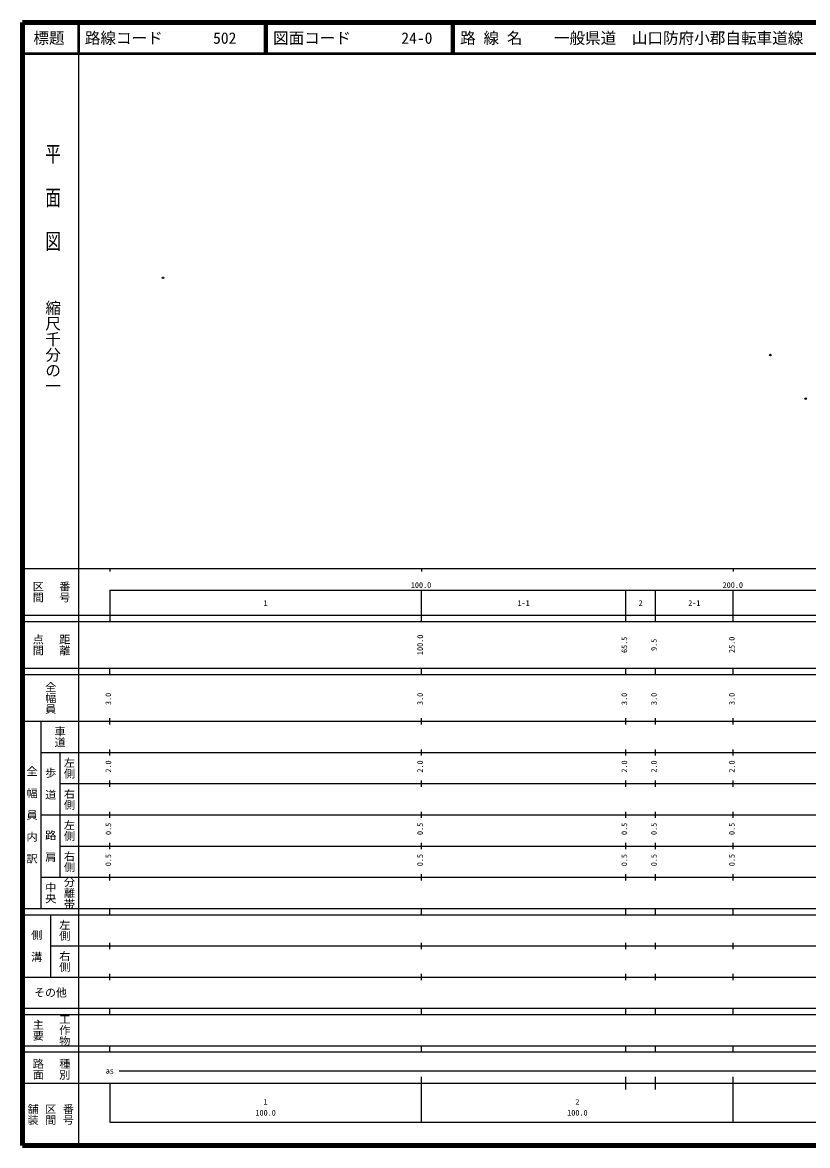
# Model space of a CAD drawing. Units: millimetres on the paper. Extents: x 40 to 680, y 20 to 380.
# Drawn here: x 40 to 291.8, y 20 to 380 of the extents above; entities that cross this region are included whole.
import ezdxf
from ezdxf.enums import TextEntityAlignment as Align

# ---------------------------------------------------------------- set-up
doc = ezdxf.new("R2010")
doc.units = ezdxf.units.MM
doc.header["$PDMODE"] = 32
doc.header["$PDSIZE"] = 0.5
doc.layers.add('M-OTRS', color=6, linetype='Continuous')
doc.layers.add('M-TTL-TXT', color=7, linetype='Continuous')
for name, color, linetype, lineweight in [('M-TTL', 2, 'Continuous', 140), ('M-TTL-BAND', 7, 'Continuous', 25), ('M-TTL-LINE', 7, 'Continuous', 50)]:
    doc.layers.add(name, color=color, linetype=linetype, lineweight=lineweight)
doc.styles.add('@ＭＳ ゴシック', font='')
doc.styles.add('ＭＳ ゴシック', font='')
doc.styles.get('@ＭＳ ゴシック').set_extended_font_data('@MS Gothic')
doc.styles.get('ＭＳ ゴシック').set_extended_font_data('MS Gothic')

msp = doc.modelspace()

# ---------------------------------------------------------------- linework, layer by layer
at = {"layer": 'M-OTRS'}
for p in [(85.075, 298.153), (279.904, 273.375), (291.226, 259.417)]:
    msp.add_point(p, dxfattribs=at)
at = {"layer": 'M-TTL'}
for p, q in [((40, 380), (40, 20)), ((680, 380), (40, 380)), ((40, 20), (680, 20))]:
    msp.add_line(p, q, dxfattribs=at)
at = {"layer": 'M-TTL-BAND'}
for p, q in [((58, 370), (58, 20)), ((40, 205), (579, 205)), ((68, 205), (68, 204)), ((168, 205), (168, 204)), ((268, 205), (268, 204)), ((68, 198), (579, 198)), ((68, 198), (68, 188)), ((168, 188), (168, 198)), ((233.5, 188), (233.5, 198)), ((243, 188), (243, 198)), ((268, 188), (268, 198)), ((40, 190), (579, 190)), ((40, 188), (579, 188)), ((40, 173), (579, 173)), ((68, 171), (68, 173)), ((168, 171), (168, 173)), ((233.5, 171), (233.5, 173)), ((243, 171), (243, 173)), ((268, 171), (268, 173)), ((40, 171), (579, 171)), ((40, 156), (579, 156)), ((46, 96), (46, 156)), ((68, 155), (68, 157)), ((168, 155), (168, 157)), ((233.5, 155), (233.5, 157)), ((243, 155), (243, 157)), ((268, 155), (268, 157)), ((46, 146), (579, 146)), ((52, 146), (52, 106)), ((68, 145), (68, 147)), ((168, 145), (168, 147)), ((233.5, 145), (233.5, 147)), ((243, 145), (243, 147)), ((268, 145), (268, 147)), ((68, 135), (68, 137)), ((168, 135), (168, 137)), ((233.5, 135), (233.5, 137)), ((243, 135), (243, 137)), ((268, 135), (268, 137)), ((52, 136), (579, 136)), ((46, 126), (579, 126)), ((68, 125), (68, 127)), ((168, 125), (168, 127)), ((233.5, 125), (233.5, 127)), ((243, 125), (243, 127)), ((268, 125), (268, 127)), ((52, 116), (579, 116)), ((68, 115), (68, 117)), ((168, 115), (168, 117)), ((233.5, 115), (233.5, 117)), ((243, 115), (243, 117)), ((268, 115), (268, 117)), ((46, 106), (579, 106)), ((68, 105), (68, 107)), ((168, 105), (168, 107)), ((233.5, 105), (233.5, 107)), ((243, 105), (243, 107)), ((268, 105), (268, 107)), ((40, 96), (579, 96)), ((40, 94), (579, 94)), ((49, 94), (49, 74)), ((68, 94), (68, 96)), ((168, 94), (168, 96)), ((233.5, 94), (233.5, 96)), ((243, 94), (243, 96)), ((268, 94), (268, 96)), ((49, 84), (579, 84)), ((68, 83), (68, 85)), ((168, 83), (168, 85)), ((233.5, 83), (233.5, 85)), ((243, 83), (243, 85)), ((268, 83), (268, 85)), ((40, 74), (579, 74)), ((68, 73), (68, 75)), ((168, 73), (168, 75)), ((233.5, 73), (233.5, 75)), ((243, 73), (243, 75)), ((268, 73), (268, 75)), ((40, 64), (579, 64)), ((40, 62), (579, 62)), ((68, 62), (68, 64)), ((168, 62), (168, 64)), ((233.5, 62), (233.5, 64)), ((243, 62), (243, 64)), ((268, 62), (268, 64)), ((40, 52), (579, 52)), ((68, 50), (68, 52)), ((168, 50), (168, 52)), ((233.5, 50), (233.5, 52)), ((243, 50), (243, 52)), ((268, 50), (268, 52)), ((40, 50), (579, 50)), ((71, 44), (494, 44)), ((40, 40), (579, 40)), ((68, 40), (68, 27.5)), ((168, 27.5), (168, 42)), ((233.5, 38), (233.5, 42)), ((243, 38), (243, 42)), ((268, 27.5), (268, 42)), ((68, 27.5), (579, 27.5))]:
    msp.add_line(p, q, dxfattribs=at)
at = {"layer": 'M-TTL-LINE'}
for p, q in [((58, 380), (58, 370)), ((117.75, 380), (117.75, 370)), ((118.25, 380), (118.25, 370)), ((177.75, 380), (177.75, 370)), ((178.25, 380), (178.25, 370)), ((40, 370), (680, 370))]:
    msp.add_line(p, q, dxfattribs=at)

# ---------------------------------------------------------------- texts
at = {"layer": 'M-TTL-BAND', "style": '@ＭＳ ゴシック', "width": 1.4}
msp.add_text('平  面  図', height=3.666, rotation=270, dxfattribs=at).set_placement((49.777, 306.475), align=Align.MIDDLE_RIGHT)
at = {"layer": 'M-TTL-BAND', "style": '@ＭＳ ゴシック'}
msp.add_text('縮尺千分の一', height=3.666, rotation=270, dxfattribs=at).set_placement((49.777, 261.03), align=Align.MIDDLE_RIGHT)
for s, p in [('区間', (45, 197.5)), ('番号', (53.5, 197.5)), ('点間', (45, 180.5)), ('距離', (53.5, 180.5)), ('全幅員', (49, 163.5)), ('車道', (52, 151)), ('左側', (55, 141)), ('全\u3000幅\u3000員\u3000内\u3000訳', (43, 126)), ('歩\u3000道', (49, 136)), ('右側', (55, 131)), ('左側', (55, 121)), ('路\u3000肩', (49, 116)), ('右側', (55, 111)), ('分離帯', (55, 101)), ('中央', (49, 101)), ('左側', (53.5, 89)), ('側\u3000溝', (44.5, 84)), ('右側', (53.5, 79)), ('工作物', (53.5, 57)), ('主要', (45, 57)), ('路面', (45, 44.5)), ('種別', (53.5, 44.5)), ('舗装', (43.333, 30)), ('区間', (49, 30)), ('番号', (54.667, 30))]:
    msp.add_text(s, height=2.566, rotation=270, dxfattribs=at).set_placement(p, align=Align.MIDDLE_CENTER)
at = {"layer": 'M-TTL-BAND', "style": 'ＭＳ ゴシック'}
for s, p in [('100.0', (167.844, 198.195)), ('200.0', (267.844, 198.195)), ('1', (118, 192.405)), ('1-1', (200.75, 192.405)), ('2', (238.25, 192.405)), ('2-1', (255.5, 192.405)), ('as', (68, 42.5)), ('1', (118, 32.523)), ('2', (218, 32.523)), ('100.0', (118, 29.033)), ('100.0', (218, 29.033))]:
    msp.add_text(s, height=1.833, dxfattribs=at).set_placement(p, align=Align.BOTTOM_CENTER)
for s, p in [('100.0', (169, 180.5)), ('65.5', (234.5, 180.5)), ('9.5', (244, 180.5)), ('25.0', (269, 180.5)), ('3.0', (69, 163.174)), ('3.0', (169, 163.174)), ('3.0', (234.5, 163.174)), ('3.0', (244, 163.174)), ('3.0', (269, 163.174)), ('2.0', (69, 141.5)), ('2.0', (169, 141.5)), ('2.0', (234.5, 141.5)), ('2.0', (244, 141.5)), ('2.0', (269, 141.5)), ('0.5', (69, 121.5)), ('0.5', (169, 121.5)), ('0.5', (234.5, 121.5)), ('0.5', (244, 121.5)), ('0.5', (269, 121.5)), ('0.5', (69, 111.5)), ('0.5', (169, 111.5)), ('0.5', (234.5, 111.5)), ('0.5', (244, 111.5)), ('0.5', (269, 111.5))]:
    msp.add_text(s, height=1.833, rotation=90, dxfattribs=at).set_placement(p, align=Align.BOTTOM_CENTER)
msp.add_text('その他', height=2.566, dxfattribs=at).set_placement((49, 69), align=Align.MIDDLE_CENTER)
at = {"layer": 'M-TTL-TXT', "style": 'ＭＳ ゴシック'}
msp.add_text('標題', height=3.666, dxfattribs=at).set_placement((48.5, 375), align=Align.MIDDLE_CENTER)
for s, p in [('路線コード', (60, 375)), ('502', (101.142, 375)), ('図面コード', (120.38, 375)), ('24-0', (161.521, 375)), ('路 線 名', (180.38, 375)), ('一般県道\u3000山口防府小郡自転車道線', (210.464, 375))]:
    msp.add_text(s, height=3.666, dxfattribs=at).set_placement(p, align=Align.MIDDLE_LEFT)

doc.saveas('drawing.dxf')
